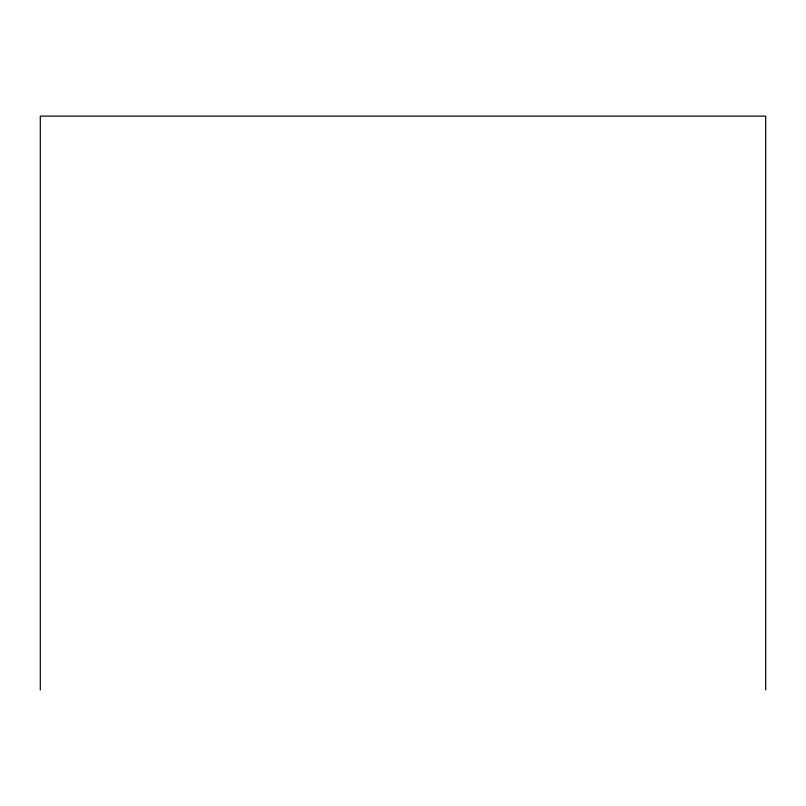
<?xml version="1.0" encoding="UTF-8"?>
<svg xmlns="http://www.w3.org/2000/svg" width="806" height="806" viewBox="0 0 806 806"><rect width="100%" height="100%" fill="white"/><g stroke="black" fill="none" stroke-linecap="round" stroke-linejoin="round"><path stroke-width="1.21" d="M765.7 689.876L765.7 116.124L40.3 116.124L40.3 689.876"/></g></svg>
